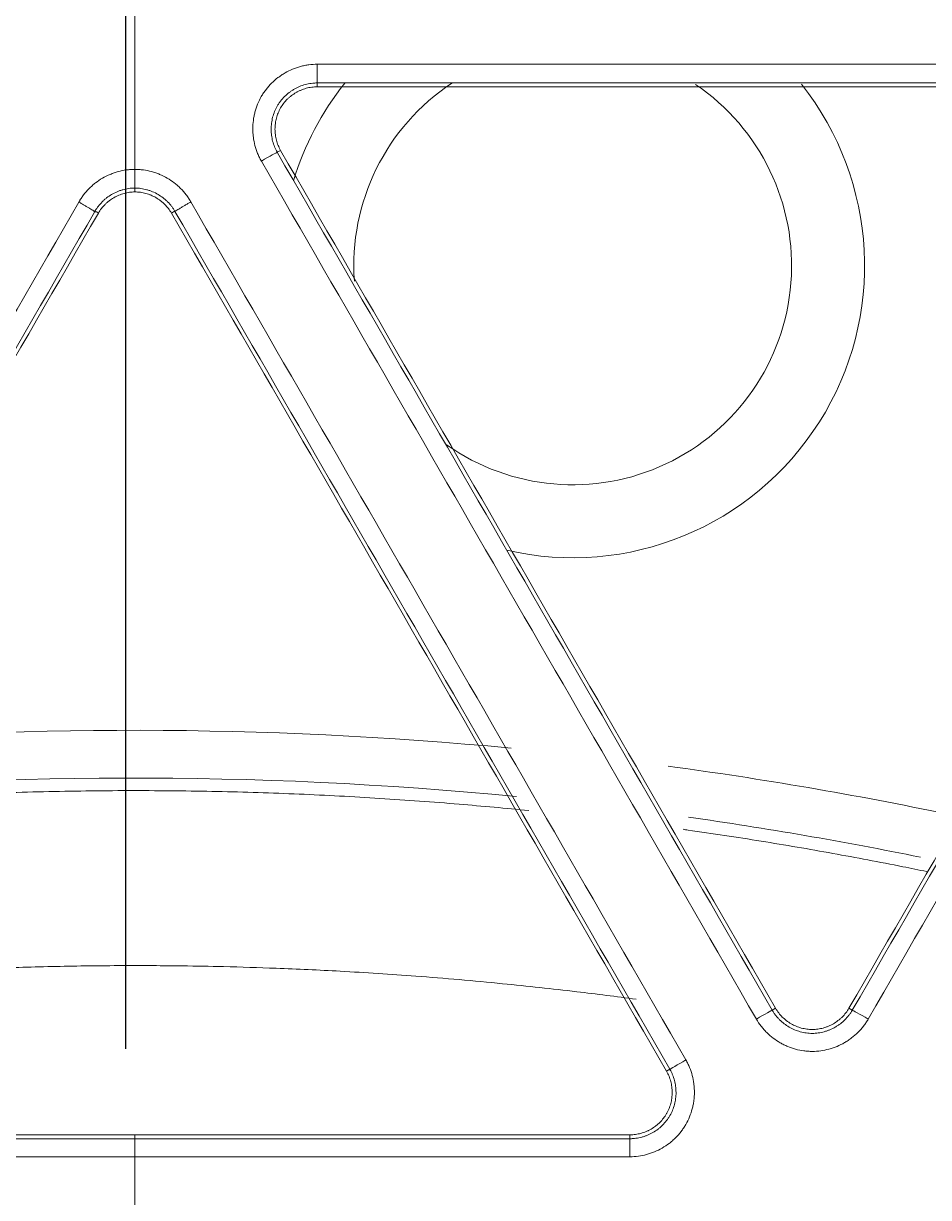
# Model space of a CAD drawing. Header units: inches. Extents: x 405346 to 489838, y -25612 to 14934.
# Drawn here: x 462791.85 to 462815.23, y 4412.36 to 4442.67 of the extents above; entities that cross this region are included whole.
import ezdxf

# ---------------------------------------------------------------- set-up
doc = ezdxf.new("R2010")
doc.units = ezdxf.units.IN
doc.header["$LTSCALE"] = 200
doc.header["$MEASUREMENT"] = 0
doc.linetypes.add('DH-HID2', pattern=[1.2, 0.8, -0.4])
doc.layers.add('FU-FURM', color=251, linetype='DH-HID2')
doc.layers.add('SS-EQ', color=2, linetype='Continuous', lineweight=20)

# ---------------------------------------------------------------- blocks, each defined once
blk = doc.blocks.new('FLLLL')
at = {"layer": 'FU-FURM'}
blk.add_lwpolyline([(463642, 4459.532), (463642, 2859.532), (462842, 2859.532), (462842, 4459.532)], close=True, dxfattribs=at)
blk = doc.blocks.new('4way무풍')
at = {"layer": 'SS-EQ'}
for p, q in [((4.711, 119.706), (4.711, 119.607)), ((3.763, 117.965), (3.677, 117.915)), ((0, 116.991), (0, 116.892)), ((16.464, 95.767), (16.551, 95.817)), ((18.446, 95.817), (18.533, 95.767)), ((13.735, 94.191), (13.822, 94.241)), ((12.787, 92.449), (12.787, 92.55))]:
    blk.add_line(p, q, dxfattribs=at)
for centre, radius, start, end in [((11.31, 114.987), 7.54, 141.3, 163.08), ((11.31, 114.987), 5.655, 123.5475, 184.0106), ((11.31, 114.987), 5.655, 234.8381, 55.8844), ((11.31, 114.987), 7.54, 256.9388, 38.4019), ((0, 0), 102.993, 84.58498, 95.26594), ((0, 0), 102.993, 78.23848, 82.31243), ((0, 0), 101.761, 84.4425, 95.88375), ((0, 0), 101.761, 78.49687, 81.9225)]:
    blk.add_arc(centre, radius, start, end, dxfattribs=at)
for centre, major_axis, ratio, start_param, end_param in [((4.711, 120.18), (0, 0.474), 0.00051, 3.176499, 4.73505), ((3.267, 117.678), (0.41, 0.237), 0.018962, 0.034913, 1.559432), ((16.054, 95.53), (0.41, 0.237), 0.013946, 0.03491, 1.560388), ((18.943, 95.53), (-0.41, 0.237), 0.01614, 4.718923, 6.248274), ((14.232, 94.477), (-0.41, -0.237), 0.013888, 4.70227, 6.248275), ((12.787, 91.976), (0, 0.474), 0.001658, 4.728983, 6.248279)]:
    blk.add_ellipse(centre, major_axis=major_axis, ratio=ratio, start_param=start_param, end_param=end_param, dxfattribs=at)
for points, knots in [([(-346.359, 0), (-346.359, 27.812), (-346.359, 55.623), (-346.359, 97.341), (-346.359, 111.247), (-346.359, 139.059), (-346.359, 152.964), (-346.359, 180.776), (-346.359, 194.682), (-346.359, 222.494), (-346.359, 236.4), (-346.358, 257.259), (-346.358, 264.212), (-346.359, 272.903), (-346.359, 274.641), (-346.359, 277.248), (-346.359, 278.117), (-346.358, 279.856), (-346.358, 280.725), (-346.358, 282.028), (-346.358, 282.463), (-346.358, 283.332), (-346.359, 283.767), (-346.359, 284.419), (-346.359, 284.636), (-346.359, 285.07), (-346.358, 285.288), (-346.355, 285.722), (-346.353, 285.939), (-346.345, 286.374), (-346.34, 286.591), (-346.322, 287.243), (-346.305, 287.677), (-346.262, 288.546), (-346.235, 288.98), (-346.174, 289.848), (-346.138, 290.283), (-346.078, 290.934), (-346.057, 291.151), (-346.012, 291.584), (-345.894, 292.666), (-345.748, 293.74), (-345.479, 295.449), (-345.327, 296.299), (-344.817, 298.834), (-344.407, 300.504), (-343.687, 302.982), (-343.172, 304.624), (-342.294, 307.059), (-341.638, 308.662), (-341.119, 309.858), (-340.941, 310.255), (-340.713, 310.75), (-340.668, 310.849), (-340.576, 311.047), (-340.437, 311.342), (-339.919, 312.422), (-339.029, 314.158), (-338.177, 315.659), (-336.854, 317.88), (-335.912, 319.32), (-334.41, 321.417), (-333.378, 322.795), (-331.741, 324.8), (-330.589, 326.095), (-329.702, 327.05), (-329.403, 327.366), (-329.023, 327.757), (-328.947, 327.835), (-328.795, 327.991), (-328.566, 328.224), (-327.719, 329.07), (-326.303, 330.411), (-324.35, 332.11), (-322.332, 333.721), (-320.944, 334.737), (-319.535, 335.723), (-318.819, 336.202), (-317.367, 337.129), (-315.893, 338.027), (-314.376, 338.866), (-313.222, 339.472), (-312.835, 339.671), (-312.249, 339.962), (-312.054, 340.059), (-311.662, 340.249), (-309.896, 341.094), (-308.103, 341.848), (-305.68, 342.749), (-304.055, 343.315), (-302.408, 343.812), (-299.923, 344.505), (-298.245, 344.898), (-295.697, 345.381), (-294.842, 345.525), (-293.766, 345.682), (-293.551, 345.712), (-293.119, 345.77), (-292.903, 345.798), (-292.254, 345.879), (-291.821, 345.928), (-290.523, 346.062), (-289.657, 346.132), (-288.357, 346.21), (-287.924, 346.231), (-287.057, 346.265), (-286.624, 346.277), (-285.974, 346.288), (-285.757, 346.29), (-285.323, 346.293), (-285.107, 346.293), (-284.673, 346.294), (-284.456, 346.293), (-284.023, 346.293), (-283.806, 346.293), (-283.155, 346.292), (-282.722, 346.292), (-281.855, 346.292), (-281.421, 346.292), (-280.12, 346.293), (-279.253, 346.293), (-277.519, 346.294), (-276.652, 346.294), (-274.05, 346.294), (-272.316, 346.294), (-267.113, 346.293), (-263.645, 346.293), (-256.707, 346.293), (-253.239, 346.293), (-242.833, 346.293), (-235.896, 346.294), (-222.022, 346.294), (-215.084, 346.294), (-194.273, 346.294), (-180.398, 346.294), (-152.65, 346.294), (-138.775, 346.294), (-111.027, 346.294), (-97.152, 346.294), (-69.403, 346.294), (-55.529, 346.294), (-34.718, 346.294), (-27.78, 346.294), (-13.906, 346.294), (-6.969, 346.294), (-0.032, 346.294)], [0, 0, 0, 0, 0.125, 0.125, 0.1875, 0.1875, 0.25, 0.25, 0.3125, 0.3125, 0.375, 0.375, 0.40625, 0.40625, 0.414063, 0.414063, 0.417969, 0.417969, 0.421875, 0.421875, 0.423828, 0.423828, 0.425781, 0.425781, 0.426758, 0.426758, 0.427734, 0.427734, 0.428711, 0.428711, 0.429688, 0.429688, 0.431641, 0.431641, 0.433594, 0.433594, 0.435547, 0.435547, 0.436523, 0.436523, 0.4375, 0.441406, 0.441406, 0.445313, 0.445313, 0.453125, 0.453125, 0.457031, 0.460938, 0.464844, 0.464844, 0.466797, 0.466797, 0.467285, 0.467285, 0.467773, 0.46875, 0.472656, 0.476563, 0.476563, 0.484375, 0.484375, 0.488281, 0.492188, 0.496094, 0.496094, 0.498047, 0.498047, 0.498535, 0.498535, 0.499023, 0.5, 0.503906, 0.507813, 0.511719, 0.515625, 0.515625, 0.519531, 0.519531, 0.523438, 0.527344, 0.527344, 0.529297, 0.529297, 0.530273, 0.530273, 0.53125, 0.539063, 0.539063, 0.542969, 0.546875, 0.546875, 0.554688, 0.554688, 0.558594, 0.558594, 0.55957, 0.55957, 0.560547, 0.560547, 0.5625, 0.5625, 0.566406, 0.566406, 0.568359, 0.568359, 0.570313, 0.570313, 0.571289, 0.571289, 0.572266, 0.572266, 0.573242, 0.573242, 0.574219, 0.574219, 0.576172, 0.576172, 0.578125, 0.578125, 0.582031, 0.582031, 0.585938, 0.585938, 0.59375, 0.59375, 0.609375, 0.609375, 0.625, 0.625, 0.65625, 0.65625, 0.6875, 0.6875, 0.75, 0.75, 0.8125, 0.8125, 0.875, 0.875, 0.9375, 0.9375, 0.96875, 0.96875, 1, 1, 1, 1]), ([(0.032, 346.294), (6.969, 346.294), (13.906, 346.294), (27.78, 346.294), (34.717, 346.294), (55.528, 346.294), (69.403, 346.294), (97.151, 346.294), (111.025, 346.294), (138.774, 346.294), (152.648, 346.294), (180.396, 346.294), (194.27, 346.294), (215.082, 346.294), (222.019, 346.294), (235.893, 346.294), (242.83, 346.293), (253.236, 346.293), (256.704, 346.293), (263.641, 346.293), (267.11, 346.293), (272.313, 346.294), (274.047, 346.294), (276.648, 346.294), (277.516, 346.294), (279.25, 346.293), (280.117, 346.293), (281.418, 346.292), (281.851, 346.292), (282.718, 346.292), (283.152, 346.292), (283.802, 346.293), (284.019, 346.293), (284.453, 346.293), (284.669, 346.294), (285.103, 346.293), (285.32, 346.293), (285.753, 346.29), (285.97, 346.288), (286.62, 346.277), (287.054, 346.265), (287.92, 346.231), (288.353, 346.21), (289.653, 346.132), (290.519, 346.062), (291.818, 345.929), (292.25, 345.88), (292.899, 345.799), (293.116, 345.771), (293.548, 345.712), (294.627, 345.561), (295.697, 345.381), (298.249, 344.897), (299.929, 344.504), (302.417, 343.81), (304.065, 343.312), (305.692, 342.745), (308.116, 341.843), (309.711, 341.171), (311.481, 340.335), (311.677, 340.241), (312.069, 340.051), (312.265, 339.955), (312.851, 339.663), (313.238, 339.464), (314.393, 338.857), (315.91, 338.017), (317.385, 337.118), (318.837, 336.19), (319.553, 335.711), (320.962, 334.724), (322.351, 333.707), (324.369, 332.094), (326.323, 330.393), (327.582, 329.199), (328.355, 328.434), (328.586, 328.204), (328.815, 327.97), (328.968, 327.815), (329.044, 327.736), (329.423, 327.345), (329.723, 327.029), (330.61, 326.072), (331.762, 324.776), (333.399, 322.77), (334.43, 321.391), (335.932, 319.291), (336.873, 317.85), (338.196, 315.627), (339.047, 314.124), (339.838, 312.579), (340.313, 311.601), (340.454, 311.306), (340.593, 311.01), (340.685, 310.812), (340.731, 310.713), (340.958, 310.218), (341.136, 309.82), (341.654, 308.624), (342.309, 307.019), (343.186, 304.582), (343.7, 302.939), (344.419, 300.459), (344.828, 298.787), (345.336, 296.251), (345.487, 295.4), (345.755, 293.69), (345.871, 292.83), (345.994, 291.749), (346.017, 291.532), (346.062, 291.099), (346.083, 290.881), (346.143, 290.23), (346.178, 289.796), (346.239, 288.927), (346.265, 288.492), (346.307, 287.624), (346.324, 287.189), (346.342, 286.538), (346.347, 286.32), (346.354, 285.886), (346.356, 285.669), (346.359, 285.234), (346.359, 285.017), (346.359, 284.582), (346.359, 284.365), (346.359, 283.714), (346.358, 283.279), (346.358, 282.41), (346.358, 281.976), (346.358, 280.672), (346.358, 279.803), (346.359, 278.065), (346.359, 277.196), (346.359, 274.59), (346.359, 272.852), (346.358, 264.162), (346.359, 257.21), (346.359, 236.355), (346.359, 222.452), (346.359, 194.646), (346.359, 180.742), (346.359, 152.936), (346.359, 139.033), (346.359, 111.226), (346.359, 69.516), (346.359, 27.806), (346.359, 0)], [0, 0, 0, 0, 0.03125, 0.03125, 0.0625, 0.0625, 0.125, 0.125, 0.1875, 0.1875, 0.25, 0.25, 0.3125, 0.3125, 0.34375, 0.34375, 0.375, 0.375, 0.390625, 0.390625, 0.40625, 0.40625, 0.414062, 0.414062, 0.417969, 0.417969, 0.421875, 0.421875, 0.423828, 0.423828, 0.425781, 0.425781, 0.426758, 0.426758, 0.427734, 0.427734, 0.428711, 0.428711, 0.429687, 0.429687, 0.431641, 0.431641, 0.433594, 0.433594, 0.4375, 0.4375, 0.439453, 0.439453, 0.44043, 0.44043, 0.441406, 0.445312, 0.445312, 0.453125, 0.453125, 0.457031, 0.460937, 0.460937, 0.46875, 0.46875, 0.469727, 0.469727, 0.470703, 0.470703, 0.472656, 0.472656, 0.476562, 0.480469, 0.480469, 0.484375, 0.484375, 0.488281, 0.492187, 0.496094, 0.5, 0.5, 0.500977, 0.501465, 0.501465, 0.501953, 0.501953, 0.503906, 0.503906, 0.507812, 0.511719, 0.515625, 0.515625, 0.523437, 0.523437, 0.527344, 0.53125, 0.53125, 0.532227, 0.532715, 0.532715, 0.533203, 0.533203, 0.535156, 0.535156, 0.539062, 0.542969, 0.546875, 0.546875, 0.554687, 0.554687, 0.558594, 0.558594, 0.5625, 0.5625, 0.563477, 0.563477, 0.564453, 0.564453, 0.566406, 0.566406, 0.568359, 0.568359, 0.570312, 0.570312, 0.571289, 0.571289, 0.572266, 0.572266, 0.573242, 0.573242, 0.574219, 0.574219, 0.576172, 0.576172, 0.578125, 0.578125, 0.582031, 0.582031, 0.585937, 0.585937, 0.59375, 0.59375, 0.625, 0.625, 0.6875, 0.6875, 0.75, 0.75, 0.8125, 0.8125, 0.875, 1, 1, 1, 1]), ([(-0.032, 345.099), (-6.961, 345.099), (-13.891, 345.099), (-27.749, 345.099), (-34.679, 345.098), (-55.467, 345.098), (-69.326, 345.098), (-97.044, 345.097), (-110.903, 345.097), (-138.621, 345.096), (-152.479, 345.095), (-180.197, 345.093), (-194.056, 345.092), (-214.845, 345.089), (-221.774, 345.088), (-235.633, 345.086), (-242.562, 345.085), (-256.421, 345.082), (-263.351, 345.08), (-272.012, 345.079), (-273.745, 345.079), (-276.343, 345.078), (-277.21, 345.078), (-278.942, 345.077), (-279.808, 345.077), (-281.107, 345.076), (-281.54, 345.076), (-282.407, 345.076), (-282.84, 345.076), (-283.706, 345.075), (-284.139, 345.075), (-284.789, 345.074), (-285.005, 345.073), (-285.438, 345.071), (-285.655, 345.069), (-286.304, 345.059), (-286.737, 345.048), (-287.602, 345.017), (-288.034, 344.996), (-289.33, 344.921), (-290.194, 344.852), (-291.488, 344.721), (-291.92, 344.673), (-292.566, 344.593), (-292.782, 344.565), (-293.212, 344.507), (-294.286, 344.357), (-295.351, 344.179), (-297.891, 343.698), (-299.563, 343.307), (-302.038, 342.614), (-303.678, 342.117), (-305.297, 341.55), (-307.709, 340.648), (-309.296, 339.975), (-311.056, 339.137), (-311.349, 338.996), (-311.641, 338.852), (-311.836, 338.756), (-311.933, 338.707), (-312.418, 338.463), (-312.803, 338.264), (-313.95, 337.656), (-314.704, 337.235), (-316.19, 336.364), (-316.921, 335.913), (-318.363, 334.982), (-319.073, 334.501), (-320.472, 333.511), (-321.848, 332.49), (-323.849, 330.871), (-325.784, 329.163), (-327.03, 327.964), (-327.795, 327.195), (-327.947, 327.04), (-328.25, 326.729), (-328.401, 326.572), (-328.849, 326.101), (-329.144, 325.784), (-330.019, 324.826), (-331.153, 323.527), (-332.763, 321.515), (-333.776, 320.132), (-334.759, 318.728), (-335.235, 318.015), (-336.157, 316.57), (-336.603, 315.837), (-337.465, 314.349), (-338.296, 312.841), (-339.065, 311.29), (-339.481, 310.406), (-339.527, 310.307), (-339.618, 310.11), (-339.754, 309.814), (-340.065, 309.122), (-340.322, 308.526), (-340.821, 307.33), (-341.451, 305.726), (-342.288, 303.29), (-342.776, 301.647), (-343.454, 299.168), (-343.836, 297.496), (-344.302, 294.959), (-344.439, 294.108), (-344.619, 292.825), (-344.701, 292.181), (-344.786, 291.427), (-344.82, 291.103), (-344.842, 290.887), (-344.852, 290.779), (-344.946, 289.806), (-345.01, 288.941), (-345.078, 287.644), (-345.096, 287.211), (-345.116, 286.563), (-345.122, 286.346), (-345.13, 285.914), (-345.133, 285.698), (-345.138, 285.265), (-345.139, 285.049), (-345.14, 284.616), (-345.14, 284.4), (-345.141, 283.751), (-345.141, 283.319), (-345.141, 282.67), (-345.141, 282.453), (-345.141, 282.021), (-345.141, 281.805), (-345.142, 281.156), (-345.142, 280.723), (-345.142, 279.426), (-345.143, 278.561), (-345.144, 276.83), (-345.144, 275.965), (-345.145, 273.37), (-345.145, 271.64), (-345.146, 262.989), (-345.147, 256.068), (-345.152, 235.306), (-345.154, 221.464), (-345.157, 193.781), (-345.158, 179.94), (-345.16, 152.257), (-345.161, 138.415), (-345.162, 110.732), (-345.163, 69.207), (-345.164, 27.683), (-345.164, 0)], [0, 0, 0, 0, 0.03125, 0.03125, 0.0625, 0.0625, 0.125, 0.125, 0.1875, 0.1875, 0.25, 0.25, 0.3125, 0.3125, 0.34375, 0.34375, 0.375, 0.375, 0.40625, 0.40625, 0.414063, 0.414063, 0.417969, 0.417969, 0.421875, 0.421875, 0.423828, 0.423828, 0.425781, 0.425781, 0.427734, 0.427734, 0.428711, 0.428711, 0.429688, 0.429688, 0.431641, 0.431641, 0.433594, 0.433594, 0.4375, 0.4375, 0.439453, 0.439453, 0.44043, 0.44043, 0.441406, 0.445313, 0.445313, 0.453125, 0.453125, 0.457031, 0.460938, 0.460938, 0.46875, 0.46875, 0.469727, 0.470215, 0.470215, 0.470703, 0.470703, 0.472656, 0.472656, 0.476563, 0.476563, 0.480469, 0.480469, 0.484375, 0.484375, 0.488281, 0.492188, 0.496094, 0.5, 0.5, 0.500977, 0.500977, 0.501953, 0.501953, 0.503906, 0.503906, 0.507813, 0.511719, 0.515625, 0.515625, 0.519531, 0.519531, 0.523438, 0.523438, 0.527344, 0.53125, 0.53125, 0.531738, 0.531738, 0.532227, 0.533203, 0.535156, 0.535156, 0.539063, 0.542969, 0.546875, 0.546875, 0.554688, 0.554688, 0.558594, 0.558594, 0.560547, 0.561523, 0.562012, 0.562012, 0.5625, 0.5625, 0.566406, 0.566406, 0.568359, 0.568359, 0.569336, 0.569336, 0.570313, 0.570313, 0.571289, 0.571289, 0.572266, 0.572266, 0.574219, 0.574219, 0.575195, 0.575195, 0.576172, 0.576172, 0.578125, 0.578125, 0.582031, 0.582031, 0.585938, 0.585938, 0.59375, 0.59375, 0.625, 0.625, 0.6875, 0.6875, 0.75, 0.75, 0.8125, 0.8125, 0.875, 1, 1, 1, 1]), ([(345.164, 0), (345.164, 27.72), (345.163, 69.299), (345.162, 110.879), (345.161, 138.598), (345.16, 152.458), (345.159, 180.178), (345.157, 194.038), (345.154, 221.758), (345.152, 235.618), (345.147, 256.407), (345.146, 263.337), (345.145, 272), (345.145, 273.732), (345.144, 276.331), (345.144, 277.197), (345.143, 278.93), (345.142, 279.796), (345.142, 281.095), (345.141, 281.528), (345.141, 282.395), (345.142, 282.828), (345.141, 283.694), (345.141, 284.127), (345.14, 284.777), (345.139, 284.993), (345.136, 285.426), (345.134, 285.643), (345.124, 286.293), (345.113, 286.726), (345.081, 287.592), (345.06, 288.025), (345.009, 288.891), (344.979, 289.324), (344.926, 289.973), (344.898, 290.298), (344.868, 290.622), (344.847, 290.839), (344.836, 290.947), (344.736, 291.92), (344.629, 292.78), (344.379, 294.49), (344.236, 295.34), (343.754, 297.876), (343.361, 299.547), (342.666, 302.024), (342.167, 303.666), (341.312, 306.1), (340.67, 307.703), (340.162, 308.898), (339.901, 309.494), (339.629, 310.086), (339.446, 310.481), (339.353, 310.677), (338.885, 311.657), (338.495, 312.43), (337.684, 313.954), (337.263, 314.706), (336.391, 316.188), (335.94, 316.919), (335.007, 318.359), (334.525, 319.069), (333.532, 320.468), (332.508, 321.846), (330.881, 323.85), (329.736, 325.143), (328.853, 326.097), (328.555, 326.413), (328.177, 326.804), (328.101, 326.882), (327.949, 327.037), (327.721, 327.27), (327.491, 327.5), (326.721, 328.264), (325.466, 329.454), (323.518, 331.149), (321.504, 332.755), (320.119, 333.766), (318.711, 334.748), (317.997, 335.224), (316.546, 336.146), (315.81, 336.592), (314.315, 337.454), (313.557, 337.87), (312.595, 338.371), (312.305, 338.52), (312.014, 338.666), (311.82, 338.764), (311.722, 338.812), (311.235, 339.053), (310.844, 339.24), (309.666, 339.79), (308.875, 340.138), (307.283, 340.799), (305.68, 341.425), (303.244, 342.257), (301.598, 342.742), (299.114, 343.417), (297.436, 343.796), (294.888, 344.258), (294.033, 344.394), (292.957, 344.542), (292.742, 344.57), (292.31, 344.625), (291.663, 344.703), (291.015, 344.771), (289.72, 344.892), (288.856, 344.953), (287.56, 345.018), (287.128, 345.036), (286.48, 345.054), (286.264, 345.059), (285.832, 345.066), (285.615, 345.069), (285.183, 345.072), (284.967, 345.073), (284.535, 345.074), (284.318, 345.075), (283.67, 345.075), (283.237, 345.076), (282.589, 345.076), (282.373, 345.076), (281.94, 345.076), (281.724, 345.076), (281.076, 345.076), (280.643, 345.076), (279.346, 345.077), (278.481, 345.077), (276.752, 345.078), (275.887, 345.078), (273.293, 345.079), (271.563, 345.079), (262.916, 345.08), (255.998, 345.082), (242.162, 345.085), (235.244, 345.086), (221.408, 345.088), (214.49, 345.089), (193.736, 345.092), (179.9, 345.093), (152.228, 345.095), (138.392, 345.096), (110.72, 345.097), (96.884, 345.097), (69.212, 345.098), (55.376, 345.098), (34.622, 345.098), (27.704, 345.099), (13.868, 345.099), (6.95, 345.099), (0.032, 345.099)], [0, 0, 0, 0, 0.125, 0.1875, 0.1875, 0.25, 0.25, 0.3125, 0.3125, 0.375, 0.375, 0.40625, 0.40625, 0.414063, 0.414063, 0.417969, 0.417969, 0.421875, 0.421875, 0.423828, 0.423828, 0.425781, 0.425781, 0.427734, 0.427734, 0.428711, 0.428711, 0.429688, 0.429688, 0.431641, 0.431641, 0.433594, 0.433594, 0.435547, 0.435547, 0.436523, 0.437012, 0.437012, 0.4375, 0.4375, 0.441406, 0.441406, 0.445313, 0.445313, 0.453125, 0.453125, 0.457031, 0.460938, 0.464844, 0.464844, 0.466797, 0.467773, 0.467773, 0.46875, 0.46875, 0.472656, 0.472656, 0.476563, 0.476563, 0.480469, 0.480469, 0.484375, 0.484375, 0.488281, 0.492188, 0.496094, 0.496094, 0.498047, 0.498047, 0.498535, 0.498535, 0.499023, 0.5, 0.5, 0.503906, 0.507813, 0.511719, 0.515625, 0.515625, 0.519531, 0.519531, 0.523438, 0.523438, 0.527344, 0.527344, 0.52832, 0.528809, 0.528809, 0.529297, 0.529297, 0.53125, 0.53125, 0.535156, 0.535156, 0.539063, 0.542969, 0.546875, 0.546875, 0.554688, 0.554688, 0.558594, 0.558594, 0.55957, 0.55957, 0.560547, 0.5625, 0.5625, 0.566406, 0.566406, 0.568359, 0.568359, 0.569336, 0.569336, 0.570313, 0.570313, 0.571289, 0.571289, 0.572266, 0.572266, 0.574219, 0.574219, 0.575195, 0.575195, 0.576172, 0.576172, 0.578125, 0.578125, 0.582031, 0.582031, 0.585938, 0.585938, 0.59375, 0.59375, 0.625, 0.625, 0.65625, 0.65625, 0.6875, 0.6875, 0.75, 0.75, 0.8125, 0.8125, 0.875, 0.875, 0.9375, 0.9375, 0.96875, 0.96875, 1, 1, 1, 1]), ([(3.267, 117.688), (3.249, 117.72), (3.231, 117.753), (3.199, 117.818), (3.184, 117.852), (3.143, 117.952), (3.097, 118.09), (3.069, 118.232), (3.058, 118.323), (3.056, 118.341), (3.052, 118.377), (3.048, 118.432), (3.046, 118.486), (3.046, 118.595), (3.051, 118.667), (3.064, 118.775), (3.07, 118.811), (3.081, 118.865), (3.084, 118.883), (3.093, 118.918), (3.097, 118.936), (3.12, 119.024), (3.166, 119.161), (3.23, 119.292), (3.284, 119.386), (3.304, 119.418), (3.344, 119.478), (3.366, 119.508), (3.433, 119.595), (3.481, 119.65), (3.584, 119.752), (3.638, 119.799), (3.725, 119.865), (3.755, 119.886), (3.8, 119.917), (3.816, 119.927), (3.847, 119.946), (3.862, 119.955), (3.941, 120.001), (4.071, 120.065), (4.208, 120.113), (4.296, 120.137), (4.314, 120.141), (4.349, 120.15), (4.403, 120.162), (4.457, 120.171), (4.565, 120.185), (4.638, 120.19), (4.711, 120.19)], [0, 0, 0, 0, 0.03125, 0.03125, 0.0625, 0.0625, 0.125, 0.1875, 0.1875, 0.203125, 0.203125, 0.21875, 0.25, 0.25, 0.3125, 0.3125, 0.34375, 0.34375, 0.359375, 0.359375, 0.375, 0.375, 0.4375, 0.5, 0.5, 0.53125, 0.53125, 0.5625, 0.5625, 0.625, 0.625, 0.6875, 0.6875, 0.71875, 0.71875, 0.734375, 0.734375, 0.75, 0.75, 0.8125, 0.875, 0.875, 0.890625, 0.890625, 0.90625, 0.9375, 0.9375, 1, 1, 1, 1]), ([(4.711, 119.706), (4.705, 119.706), (4.698, 119.706), (4.685, 119.706), (4.665, 119.705), (4.62, 119.703), (4.555, 119.696), (4.503, 119.687), (4.452, 119.677), (4.426, 119.671), (4.351, 119.65), (4.253, 119.616), (4.16, 119.57), (4.092, 119.531), (4.07, 119.517), (4.026, 119.488), (4.005, 119.473), (3.943, 119.425), (3.904, 119.391), (3.83, 119.319), (3.796, 119.28), (3.748, 119.218), (3.732, 119.196), (3.703, 119.153), (3.689, 119.13), (3.65, 119.063), (3.605, 118.969), (3.572, 118.871), (3.552, 118.795), (3.547, 118.77), (3.537, 118.718), (3.533, 118.693), (3.523, 118.615), (3.519, 118.564), (3.519, 118.486), (3.52, 118.46), (3.523, 118.421), (3.524, 118.408), (3.526, 118.382), (3.528, 118.369), (3.536, 118.304), (3.556, 118.202), (3.588, 118.104), (3.618, 118.032), (3.628, 118.008), (3.645, 117.973), (3.651, 117.961), (3.661, 117.944), (3.664, 117.938), (3.67, 117.926), (3.673, 117.921), (3.677, 117.915)], [0, 0, 0, 0, 0.007813, 0.007813, 0.015625, 0.03125, 0.0625, 0.09375, 0.09375, 0.125, 0.125, 0.1875, 0.25, 0.25, 0.28125, 0.28125, 0.3125, 0.3125, 0.375, 0.375, 0.4375, 0.4375, 0.46875, 0.46875, 0.5, 0.5, 0.5625, 0.625, 0.625, 0.65625, 0.65625, 0.6875, 0.6875, 0.75, 0.75, 0.78125, 0.78125, 0.796875, 0.796875, 0.8125, 0.8125, 0.875, 0.9375, 0.9375, 0.96875, 0.96875, 0.984375, 0.984375, 0.992188, 0.992188, 1, 1, 1, 1]), ([(3.763, 117.965), (3.739, 118.007), (3.718, 118.05), (3.682, 118.138), (3.667, 118.183), (3.649, 118.252), (3.644, 118.275), (3.635, 118.322), (3.631, 118.346), (3.622, 118.417), (3.616, 118.512), (3.622, 118.607), (3.63, 118.667), (3.631, 118.679), (3.635, 118.702), (3.641, 118.738), (3.649, 118.772), (3.667, 118.841), (3.682, 118.886), (3.709, 118.952), (3.719, 118.974), (3.74, 119.017), (3.751, 119.039), (3.787, 119.101), (3.84, 119.18), (3.903, 119.251), (3.954, 119.301), (3.972, 119.318), (4.008, 119.349), (4.027, 119.364), (4.084, 119.408), (4.123, 119.434), (4.185, 119.47), (4.216, 119.487), (4.249, 119.502), (4.271, 119.512), (4.282, 119.517), (4.337, 119.54), (4.427, 119.571), (4.52, 119.59), (4.615, 119.603), (4.663, 119.607), (4.711, 119.607)], [0, 0, 0, 0, 0.0625, 0.0625, 0.125, 0.125, 0.15625, 0.15625, 0.1875, 0.1875, 0.25, 0.3125, 0.3125, 0.328125, 0.328125, 0.34375, 0.375, 0.375, 0.4375, 0.4375, 0.46875, 0.46875, 0.5, 0.5, 0.5625, 0.625, 0.625, 0.65625, 0.65625, 0.6875, 0.6875, 0.75, 0.75, 0.78125, 0.796875, 0.796875, 0.8125, 0.8125, 0.875, 0.9375, 0.9375, 1, 1, 1, 1]), ([(-1.447, 116.631), (-1.443, 116.639), (-1.438, 116.647), (-1.429, 116.663), (-1.415, 116.686), (-1.38, 116.74), (-1.349, 116.785), (-1.283, 116.872), (-1.235, 116.927), (-1.158, 117.004), (-1.132, 117.03), (-1.09, 117.066), (-1.076, 117.078), (-1.048, 117.102), (-1.034, 117.113), (-0.961, 117.169), (-0.841, 117.25), (-0.71, 117.316), (-0.609, 117.359), (-0.574, 117.372), (-0.505, 117.396), (-0.47, 117.407), (-0.364, 117.436), (-0.293, 117.45), (-0.184, 117.465), (-0.147, 117.469), (-0.074, 117.474), (-0.037, 117.475), (0, 117.475)], [0, 0, 0, 0, 0.015625, 0.015625, 0.03125, 0.0625, 0.125, 0.125, 0.25, 0.25, 0.3125, 0.3125, 0.34375, 0.34375, 0.375, 0.375, 0.5, 0.625, 0.625, 0.6875, 0.6875, 0.75, 0.75, 0.875, 0.875, 0.9375, 0.9375, 1, 1, 1, 1]), ([(0, 116.991), (0, 116.992), (0, 116.996), (0, 117.01), (0, 117.02), (0, 117.046), (0, 117.061), (0, 117.097), (0, 117.117), (0, 117.162), (0, 117.186), (0, 117.238), (0, 117.266), (0, 117.323), (0, 117.353), (0, 117.414), (0, 117.444), (0, 117.475)], [0, 0, 0, 0, 0.125, 0.125, 0.25, 0.25, 0.375, 0.375, 0.5, 0.5, 0.625, 0.625, 0.75, 0.75, 0.875, 0.875, 1, 1, 1, 1]), ([(0, 117.475), (0.037, 117.475), (0.074, 117.474), (0.147, 117.469), (0.183, 117.465), (0.291, 117.451), (0.362, 117.436), (0.467, 117.408), (0.502, 117.397), (0.554, 117.379), (0.571, 117.373), (0.606, 117.36), (0.623, 117.353), (0.707, 117.317), (0.838, 117.252), (0.958, 117.171), (1.031, 117.116), (1.045, 117.104), (1.073, 117.081), (1.087, 117.069), (1.129, 117.033), (1.155, 117.008), (1.232, 116.93), (1.28, 116.875), (1.346, 116.789), (1.378, 116.744), (1.412, 116.691), (1.426, 116.667), (1.436, 116.651), (1.44, 116.643), (1.445, 116.635)], [0, 0, 0, 0, 0.0625, 0.0625, 0.125, 0.125, 0.25, 0.25, 0.3125, 0.3125, 0.34375, 0.34375, 0.375, 0.375, 0.5, 0.625, 0.625, 0.65625, 0.65625, 0.6875, 0.6875, 0.75, 0.75, 0.875, 0.875, 0.9375, 0.96875, 0.984375, 0.984375, 1, 1, 1, 1]), ([(0, 116.991), (-0.026, 116.991), (-0.053, 116.99), (-0.105, 116.987), (-0.132, 116.984), (-0.209, 116.973), (-0.26, 116.963), (-0.336, 116.942), (-0.361, 116.934), (-0.411, 116.917), (-0.436, 116.907), (-0.509, 116.876), (-0.602, 116.829), (-0.689, 116.771), (-0.741, 116.731), (-0.751, 116.722), (-0.771, 116.706), (-0.781, 116.697), (-0.811, 116.671), (-0.83, 116.653), (-0.885, 116.597), (-0.919, 116.557), (-0.967, 116.495), (-0.989, 116.463), (-1.014, 116.424), (-1.024, 116.407), (-1.031, 116.395), (-1.034, 116.39), (-1.037, 116.384)], [0, 0, 0, 0, 0.0625, 0.0625, 0.125, 0.125, 0.25, 0.25, 0.3125, 0.3125, 0.375, 0.375, 0.5, 0.625, 0.625, 0.65625, 0.65625, 0.6875, 0.6875, 0.75, 0.75, 0.875, 0.875, 0.9375, 0.96875, 0.984375, 0.984375, 1, 1, 1, 1]), ([(0, 116.892), (-0.048, 116.892), (-0.143, 116.885), (-0.236, 116.866), (-0.304, 116.848), (-0.327, 116.841), (-0.373, 116.825), (-0.395, 116.817), (-0.461, 116.789), (-0.546, 116.747), (-0.625, 116.694), (-0.672, 116.658), (-0.682, 116.65), (-0.7, 116.635), (-0.728, 116.612), (-0.754, 116.588), (-0.804, 116.538), (-0.835, 116.502), (-0.893, 116.428), (-0.92, 116.388), (-0.944, 116.347)], [0, 0, 0, 0, 0.125, 0.25, 0.25, 0.3125, 0.3125, 0.375, 0.375, 0.5, 0.625, 0.625, 0.65625, 0.65625, 0.6875, 0.75, 0.75, 0.875, 0.875, 1, 1, 1, 1]), ([(1.035, 116.388), (1.028, 116.4), (1.021, 116.411), (1.008, 116.434), (0.987, 116.467), (0.964, 116.499), (0.917, 116.561), (0.882, 116.6), (0.827, 116.655), (0.808, 116.673), (0.778, 116.7), (0.768, 116.708), (0.748, 116.725), (0.738, 116.733), (0.686, 116.773), (0.599, 116.831), (0.506, 116.878), (0.433, 116.908), (0.409, 116.918), (0.359, 116.935), (0.334, 116.943), (0.259, 116.963), (0.208, 116.974), (0.105, 116.988), (0.053, 116.991), (0, 116.991)], [0, 0, 0, 0, 0.03125, 0.03125, 0.0625, 0.125, 0.125, 0.25, 0.25, 0.3125, 0.3125, 0.34375, 0.34375, 0.375, 0.375, 0.5, 0.625, 0.625, 0.6875, 0.6875, 0.75, 0.75, 0.875, 0.875, 1, 1, 1, 1]), ([(0.944, 116.347), (0.92, 116.388), (0.867, 116.467), (0.804, 116.538), (0.753, 116.588), (0.736, 116.605), (0.7, 116.636), (0.681, 116.651), (0.624, 116.695), (0.545, 116.747), (0.46, 116.789), (0.405, 116.812), (0.394, 116.817), (0.372, 116.825), (0.338, 116.837), (0.304, 116.848), (0.235, 116.866), (0.189, 116.876), (0.095, 116.888), (0.048, 116.892), (0, 116.892)], [0, 0, 0, 0, 0.125, 0.25, 0.25, 0.3125, 0.3125, 0.375, 0.375, 0.5, 0.625, 0.625, 0.65625, 0.65625, 0.6875, 0.75, 0.75, 0.875, 0.875, 1, 1, 1, 1]), ([(-1.447, 116.631), (-1.421, 116.616), (-1.395, 116.6), (-1.343, 116.57), (-1.317, 116.555), (-1.268, 116.526), (-1.245, 116.512), (-1.2, 116.486), (-1.18, 116.474), (-1.142, 116.451), (-1.125, 116.441), (-1.095, 116.422), (-1.082, 116.414), (-1.061, 116.401), (-1.052, 116.395), (-1.041, 116.387), (-1.038, 116.385), (-1.037, 116.384)], [0, 0, 0, 0, 0.125, 0.125, 0.25, 0.25, 0.375, 0.375, 0.5, 0.5, 0.625, 0.625, 0.75, 0.75, 0.875, 0.875, 1, 1, 1, 1]), ([(1.035, 116.388), (1.035, 116.389), (1.038, 116.392), (1.05, 116.4), (1.058, 116.405), (1.079, 116.419), (1.092, 116.427), (1.122, 116.445), (1.139, 116.456), (1.177, 116.478), (1.198, 116.491), (1.242, 116.517), (1.266, 116.531), (1.315, 116.56), (1.34, 116.575), (1.392, 116.605), (1.418, 116.62), (1.445, 116.635)], [0, 0, 0, 0, 0.125, 0.125, 0.25, 0.25, 0.375, 0.375, 0.5, 0.5, 0.625, 0.625, 0.75, 0.75, 0.875, 0.875, 1, 1, 1, 1]), ([(-0.944, 116.347), (-0.945, 116.348), (-0.947, 116.35), (-0.95, 116.353), (-0.953, 116.356), (-0.956, 116.359), (-0.96, 116.362), (-0.963, 116.364), (-0.967, 116.367), (-0.971, 116.369), (-0.975, 116.371), (-0.979, 116.372), (-0.983, 116.374), (-0.987, 116.375), (-0.992, 116.376), (-0.996, 116.377), (-1.002, 116.378), (-1.008, 116.379), (-1.014, 116.38), (-1.02, 116.381), (-1.025, 116.382), (-1.031, 116.383), (-1.035, 116.383), (-1.037, 116.384)], [0, 0, 0, 0, 0.043394, 0.086789, 0.130185, 0.173582, 0.216979, 0.260378, 0.303779, 0.34718, 0.390584, 0.433989, 0.477397, 0.520806, 0.564218, 0.607632, 0.663684, 0.719737, 0.77579, 0.831842, 0.887895, 0.943947, 1, 1, 1, 1]), ([(1.035, 116.388), (1.033, 116.388), (1.03, 116.388), (1.025, 116.387), (1.021, 116.386), (1.016, 116.385), (1.012, 116.384), (1.008, 116.383), (1.004, 116.381), (1, 116.379), (0.995, 116.377), (0.99, 116.374), (0.984, 116.37), (0.979, 116.367), (0.973, 116.363), (0.967, 116.36), (0.961, 116.357), (0.955, 116.353), (0.949, 116.35), (0.946, 116.348), (0.944, 116.347)], [0, 0, 0, 0, 0.043603, 0.087204, 0.130802, 0.174397, 0.217991, 0.261582, 0.305171, 0.348759, 0.392344, 0.459862, 0.527379, 0.594896, 0.662414, 0.729931, 0.797448, 0.864965, 0.932483, 1, 1, 1, 1]), ([(10.178, 100.92), (9.579, 100.981), (8.297, 101.099), (6.318, 101.244), (4.233, 101.354), (2.113, 101.422), (-0.043, 101.444), (-2.232, 101.419), (-4.452, 101.345), (-6.703, 101.22), (-8.612, 101.07), (-9.771, 100.96), (-10.17, 100.919)], [0, 0, 0, 0, 0.088744, 0.189484, 0.291914, 0.396014, 0.501766, 0.609152, 0.71815, 0.828736, 0.940881, 1, 1, 1, 1]), ([(20.46, 99.346), (20.253, 99.389), (19.444, 99.552), (18.019, 99.823), (16.169, 100.139), (14.878, 100.335), (14.204, 100.431), (14.162, 100.437)], [0, 0, 0, 0, 0.099178, 0.387114, 0.680689, 0.979872, 1, 1, 1, 1]), ([(-12.942, 96.045), (-12.559, 96.096), (-11.628, 96.216), (-10.143, 96.386), (-8.481, 96.547), (-6.807, 96.681), (-5.121, 96.786), (-3.423, 96.862), (-1.715, 96.909), (-0.418, 96.92), (0.564, 96.918), (1.328, 96.912), (2.389, 96.892), (3.748, 96.851), (5.404, 96.774), (7.355, 96.647), (9.393, 96.47), (11.289, 96.264), (12.437, 96.119), (12.947, 96.05)], [0, 0, 0, 0, 0.044575, 0.108454, 0.172738, 0.237416, 0.302482, 0.367925, 0.433737, 0.49991, 0.517811, 0.547205, 0.588092, 0.640466, 0.704316, 0.779621, 0.866346, 0.94057, 1, 1, 1, 1]), ([(18.446, 95.817), (18.422, 95.775), (18.395, 95.735), (18.337, 95.66), (18.306, 95.625), (18.255, 95.575), (18.237, 95.558), (18.201, 95.527), (18.182, 95.512), (18.125, 95.468), (18.046, 95.416), (17.961, 95.373), (17.905, 95.35), (17.894, 95.346), (17.872, 95.337), (17.838, 95.325), (17.804, 95.314), (17.735, 95.295), (17.689, 95.286), (17.618, 95.276), (17.594, 95.274), (17.547, 95.27), (17.522, 95.269), (17.451, 95.269), (17.356, 95.276), (17.262, 95.295), (17.193, 95.314), (17.17, 95.321), (17.125, 95.337), (17.103, 95.345), (17.037, 95.373), (16.994, 95.394), (16.932, 95.429), (16.912, 95.442), (16.872, 95.469), (16.852, 95.482), (16.795, 95.526), (16.723, 95.589), (16.66, 95.659), (16.602, 95.735), (16.575, 95.775), (16.551, 95.817)], [0, 0, 0, 0, 0.0625, 0.0625, 0.125, 0.125, 0.15625, 0.15625, 0.1875, 0.1875, 0.25, 0.3125, 0.3125, 0.328125, 0.328125, 0.34375, 0.375, 0.375, 0.4375, 0.4375, 0.46875, 0.46875, 0.5, 0.5, 0.5625, 0.625, 0.625, 0.65625, 0.65625, 0.6875, 0.6875, 0.75, 0.75, 0.78125, 0.78125, 0.8125, 0.8125, 0.875, 0.9375, 0.9375, 1, 1, 1, 1]), ([(18.944, 95.538), (18.926, 95.506), (18.906, 95.475), (18.865, 95.414), (18.844, 95.384), (18.777, 95.298), (18.681, 95.19), (18.572, 95.095), (18.499, 95.039), (18.484, 95.029), (18.455, 95.007), (18.41, 94.976), (18.363, 94.948), (18.269, 94.893), (18.205, 94.861), (18.104, 94.819), (18.07, 94.806), (18.018, 94.788), (18.001, 94.783), (17.966, 94.772), (17.948, 94.767), (17.861, 94.743), (17.79, 94.728), (17.646, 94.709), (17.574, 94.704), (17.465, 94.704), (17.428, 94.705), (17.355, 94.71), (17.318, 94.714), (17.209, 94.728), (17.138, 94.743), (16.999, 94.781), (16.93, 94.804), (16.83, 94.846), (16.796, 94.861), (16.747, 94.886), (16.731, 94.894), (16.699, 94.911), (16.683, 94.92), (16.604, 94.965), (16.483, 95.046), (16.374, 95.141), (16.309, 95.205), (16.296, 95.218), (16.271, 95.245), (16.234, 95.285), (16.199, 95.327), (16.132, 95.414), (16.092, 95.474), (16.055, 95.538)], [0, 0, 0, 0, 0.03125, 0.03125, 0.0625, 0.0625, 0.125, 0.1875, 0.1875, 0.203125, 0.203125, 0.21875, 0.25, 0.25, 0.3125, 0.3125, 0.34375, 0.34375, 0.359375, 0.359375, 0.375, 0.375, 0.4375, 0.4375, 0.5, 0.5, 0.53125, 0.53125, 0.5625, 0.5625, 0.625, 0.625, 0.6875, 0.6875, 0.71875, 0.71875, 0.734375, 0.734375, 0.75, 0.75, 0.8125, 0.875, 0.875, 0.890625, 0.890625, 0.90625, 0.9375, 0.9375, 1, 1, 1, 1]), ([(16.464, 95.767), (16.467, 95.761), (16.471, 95.755), (16.477, 95.744), (16.488, 95.727), (16.513, 95.689), (16.551, 95.636), (16.584, 95.596), (16.619, 95.557), (16.637, 95.538), (16.693, 95.483), (16.771, 95.415), (16.857, 95.357), (16.925, 95.318), (16.948, 95.306), (16.995, 95.283), (17.019, 95.272), (17.091, 95.242), (17.14, 95.225), (17.24, 95.197), (17.291, 95.187), (17.369, 95.176), (17.395, 95.174), (17.447, 95.17), (17.473, 95.169), (17.552, 95.169), (17.604, 95.173), (17.706, 95.187), (17.757, 95.198), (17.832, 95.218), (17.857, 95.226), (17.907, 95.243), (17.931, 95.252), (18.003, 95.283), (18.049, 95.306), (18.117, 95.345), (18.15, 95.365), (18.182, 95.387), (18.203, 95.402), (18.214, 95.41), (18.266, 95.45), (18.345, 95.518), (18.413, 95.595), (18.461, 95.657), (18.476, 95.678), (18.498, 95.711), (18.506, 95.722), (18.516, 95.738), (18.519, 95.744), (18.526, 95.755), (18.529, 95.761), (18.533, 95.767)], [0, 0, 0, 0, 0.007812, 0.007812, 0.015625, 0.03125, 0.0625, 0.09375, 0.09375, 0.125, 0.125, 0.1875, 0.25, 0.25, 0.28125, 0.28125, 0.3125, 0.3125, 0.375, 0.375, 0.4375, 0.4375, 0.46875, 0.46875, 0.5, 0.5, 0.5625, 0.5625, 0.625, 0.625, 0.65625, 0.65625, 0.6875, 0.6875, 0.75, 0.75, 0.78125, 0.796875, 0.796875, 0.8125, 0.8125, 0.875, 0.9375, 0.9375, 0.96875, 0.96875, 0.984375, 0.984375, 0.992187, 0.992187, 1, 1, 1, 1]), ([(14.233, 94.486), (14.251, 94.454), (14.268, 94.421), (14.3, 94.355), (14.315, 94.322), (14.357, 94.221), (14.402, 94.084), (14.43, 93.941), (14.442, 93.851), (14.444, 93.832), (14.447, 93.796), (14.452, 93.741), (14.453, 93.687), (14.453, 93.578), (14.449, 93.506), (14.435, 93.398), (14.429, 93.362), (14.419, 93.308), (14.415, 93.29), (14.407, 93.254), (14.402, 93.237), (14.379, 93.148), (14.333, 93.011), (14.269, 92.881), (14.214, 92.786), (14.195, 92.755), (14.154, 92.694), (14.133, 92.665), (14.066, 92.579), (14.018, 92.524), (13.941, 92.448), (13.901, 92.411), (13.859, 92.375), (13.831, 92.352), (13.817, 92.341), (13.744, 92.285), (13.623, 92.205), (13.493, 92.141), (13.409, 92.106), (13.392, 92.099), (13.358, 92.086), (13.341, 92.08), (13.289, 92.062), (13.254, 92.051), (13.149, 92.022), (13.078, 92.008), (12.934, 91.989), (12.862, 91.984), (12.788, 91.984)], [0, 0, 0, 0, 0.03125, 0.03125, 0.0625, 0.0625, 0.125, 0.1875, 0.1875, 0.203125, 0.203125, 0.21875, 0.25, 0.25, 0.3125, 0.3125, 0.34375, 0.34375, 0.359375, 0.359375, 0.375, 0.375, 0.4375, 0.5, 0.5, 0.53125, 0.53125, 0.5625, 0.5625, 0.625, 0.625, 0.65625, 0.671875, 0.671875, 0.6875, 0.6875, 0.75, 0.8125, 0.8125, 0.828125, 0.828125, 0.84375, 0.84375, 0.875, 0.875, 0.9375, 0.9375, 1, 1, 1, 1]), ([(12.787, 92.449), (12.791, 92.449), (12.794, 92.449), (12.801, 92.449), (12.81, 92.45), (12.833, 92.45), (12.879, 92.453), (12.918, 92.456), (12.995, 92.467), (13.045, 92.477), (13.121, 92.498), (13.146, 92.506), (13.195, 92.523), (13.22, 92.532), (13.292, 92.562), (13.385, 92.608), (13.471, 92.666), (13.524, 92.706), (13.534, 92.714), (13.554, 92.73), (13.584, 92.756), (13.613, 92.782), (13.668, 92.837), (13.702, 92.876), (13.75, 92.937), (13.765, 92.958), (13.795, 93.002), (13.809, 93.024), (13.848, 93.092), (13.871, 93.138), (13.91, 93.234), (13.926, 93.284), (13.946, 93.359), (13.952, 93.385), (13.962, 93.436), (13.966, 93.462), (13.976, 93.539), (13.979, 93.591), (13.979, 93.669), (13.978, 93.695), (13.976, 93.734), (13.975, 93.747), (13.972, 93.773), (13.971, 93.786), (13.963, 93.851), (13.943, 93.953), (13.91, 94.052), (13.881, 94.124), (13.87, 94.148), (13.853, 94.183), (13.847, 94.195), (13.838, 94.212), (13.833, 94.221), (13.828, 94.229), (13.825, 94.235), (13.823, 94.238), (13.822, 94.241)], [0, 0, 0, 0, 0.003906, 0.003906, 0.007813, 0.015625, 0.03125, 0.0625, 0.0625, 0.125, 0.125, 0.15625, 0.15625, 0.1875, 0.1875, 0.25, 0.3125, 0.3125, 0.328125, 0.328125, 0.34375, 0.375, 0.375, 0.4375, 0.4375, 0.46875, 0.46875, 0.5, 0.5, 0.5625, 0.5625, 0.625, 0.625, 0.65625, 0.65625, 0.6875, 0.6875, 0.75, 0.75, 0.78125, 0.78125, 0.796875, 0.796875, 0.8125, 0.8125, 0.875, 0.9375, 0.9375, 0.96875, 0.96875, 0.984375, 0.984375, 0.992188, 0.996094, 0.996094, 1, 1, 1, 1]), ([(13.735, 94.191), (13.759, 94.149), (13.78, 94.107), (13.816, 94.019), (13.831, 93.974), (13.849, 93.904), (13.854, 93.881), (13.864, 93.834), (13.867, 93.81), (13.876, 93.739), (13.882, 93.644), (13.876, 93.549), (13.869, 93.489), (13.867, 93.478), (13.863, 93.454), (13.857, 93.418), (13.849, 93.384), (13.831, 93.315), (13.816, 93.27), (13.789, 93.204), (13.78, 93.182), (13.759, 93.139), (13.747, 93.118), (13.711, 93.055), (13.658, 92.976), (13.595, 92.905), (13.544, 92.855), (13.526, 92.838), (13.49, 92.807), (13.472, 92.792), (13.415, 92.748), (13.375, 92.722), (13.314, 92.686), (13.282, 92.669), (13.25, 92.654), (13.228, 92.644), (13.217, 92.639), (13.161, 92.616), (13.071, 92.585), (12.978, 92.566), (12.884, 92.553), (12.836, 92.55), (12.787, 92.55)], [0, 0, 0, 0, 0.0625, 0.0625, 0.125, 0.125, 0.15625, 0.15625, 0.1875, 0.1875, 0.25, 0.3125, 0.3125, 0.328125, 0.328125, 0.34375, 0.375, 0.375, 0.4375, 0.4375, 0.46875, 0.46875, 0.5, 0.5, 0.5625, 0.625, 0.625, 0.65625, 0.65625, 0.6875, 0.6875, 0.75, 0.75, 0.78125, 0.796875, 0.796875, 0.8125, 0.8125, 0.875, 0.9375, 0.9375, 1, 1, 1, 1]), ([(0, 91.984), (0, 92.014), (0, 92.044), (0, 92.102), (0, 92.131), (0, 92.186), (0, 92.213), (0, 92.263), (0, 92.286), (0, 92.329), (0, 92.349), (0, 92.383), (0, 92.397), (0, 92.422), (0, 92.431), (0, 92.444), (0, 92.448), (0, 92.449)], [0, 0, 0, 0, 0.125, 0.125, 0.25, 0.25, 0.375, 0.375, 0.5, 0.5, 0.625, 0.625, 0.75, 0.75, 0.875, 0.875, 1, 1, 1, 1])]:
    blk.add_open_spline(points, degree=3, knots=knots, dxfattribs=at)
for points, degree in [([(0, 124.251), (0, 122.238), (0, 120.226), (0, 118.213)], 3), ([(4.711, 120.19), (13.237, 120.19), (21.762, 120.19), (30.287, 120.19)], 3), ([(30.286, 119.706), (21.761, 119.706), (13.236, 119.706), (4.711, 119.706)], 3), ([(30.286, 119.607), (21.761, 119.607), (13.236, 119.607), (4.711, 119.607)], 3), ([(0, 118.213), (0, 117.967), (0, 117.721), (0, 117.475)], 3), ([(3.677, 117.915), (7.939, 110.532), (12.201, 103.15), (16.464, 95.767)], 3), ([(3.763, 117.965), (8.026, 110.583), (12.288, 103.2), (16.551, 95.817)], 3), ([(18.446, 95.817), (22.709, 103.2), (26.971, 110.583), (31.234, 117.965)], 3), ([(18.533, 95.767), (22.795, 103.15), (27.058, 110.532), (31.32, 117.915)], 3), ([(16.055, 95.538), (11.792, 102.922), (7.529, 110.305), (3.267, 117.688)], 3), ([(31.732, 117.688), (27.469, 110.305), (23.207, 102.921), (18.944, 95.538)], 3), ([(-14.233, 94.486), (-9.971, 101.868), (-5.709, 109.249), (-1.447, 116.631)], 3), ([(1.445, 116.635), (5.707, 109.252), (9.97, 101.869), (14.233, 94.486)], 3), ([(-1.037, 116.384), (-5.298, 109.003), (-9.56, 101.622), (-13.821, 94.241)], 3), ([(-0.944, 116.347), (-5.207, 108.962), (-9.471, 101.577), (-13.735, 94.191)], 3), ([(13.735, 94.191), (9.471, 101.577), (5.207, 108.962), (0.944, 116.347)], 3), ([(13.822, 94.241), (9.559, 101.624), (5.297, 109.006), (1.035, 116.388)], 3), ([(-12.787, 92.55), (-8.525, 92.55), (-4.262, 92.55), (0, 92.55)], 3), ([(-12.787, 92.449), (-8.525, 92.449), (-4.262, 92.449), (0, 92.449)], 3), ([(0, 92.55), (4.263, 92.55), (8.525, 92.55), (12.787, 92.55)], 3), ([(0, 92.55), (0, 92.449)], 1), ([(0, 92.449), (4.263, 92.449), (8.525, 92.449), (12.787, 92.449)], 3), ([(0, 91.984), (-4.263, 91.984), (-8.525, 91.984), (-12.788, 91.984)], 3), ([(12.788, 91.984), (8.525, 91.984), (4.263, 91.984), (0, 91.984)], 3), ([(0, 91.984), (0, 91.282), (0, 90.581), (0, 89.879)], 3)]:
    blk.add_open_spline(points, degree=degree, dxfattribs=at)

msp = doc.modelspace()

# ---------------------------------------------------------------- block references
for name, p in [('FLLLL', (-47.5, 596.663)), ('4way무풍', (462794.732, 4321.426))]:
    msp.add_blockref(name, p)

doc.saveas('drawing.dxf')
